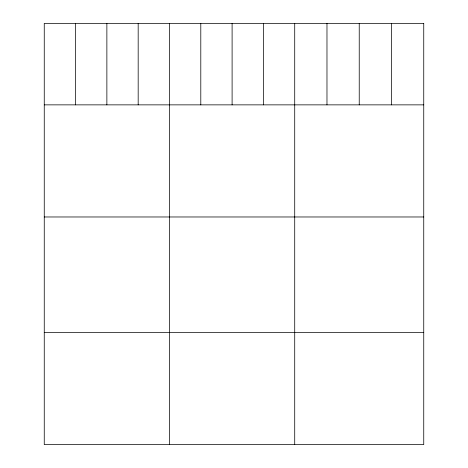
<?xml version="1.0" encoding="UTF-8"?>
<svg xmlns="http://www.w3.org/2000/svg" width="468" height="468" viewBox="0 0 468 468"><rect width="100%" height="100%" fill="white"/><g stroke="black" fill="none" stroke-linecap="round" stroke-linejoin="round"><path stroke-width="0.7" d="M44.255 104.861L423.745 104.861M44.255 216.976L423.745 216.976M44.255 332.485L423.745 332.485M391.488 23.4L391.488 104.861M359.231 23.4L359.231 104.861M326.974 23.4L326.974 104.861M294.717 23.4L294.717 444.6M263.408 23.4L263.408 104.861M232.105 23.4L232.105 104.861M200.795 23.4L200.795 104.861M169.486 23.4L169.486 444.6M138.177 23.4L138.177 104.861M106.868 23.4L106.868 104.861M75.559 23.4L75.559 104.861M423.745 23.4L44.255 23.4L44.255 444.6L423.745 444.6L423.745 23.4"/></g></svg>
